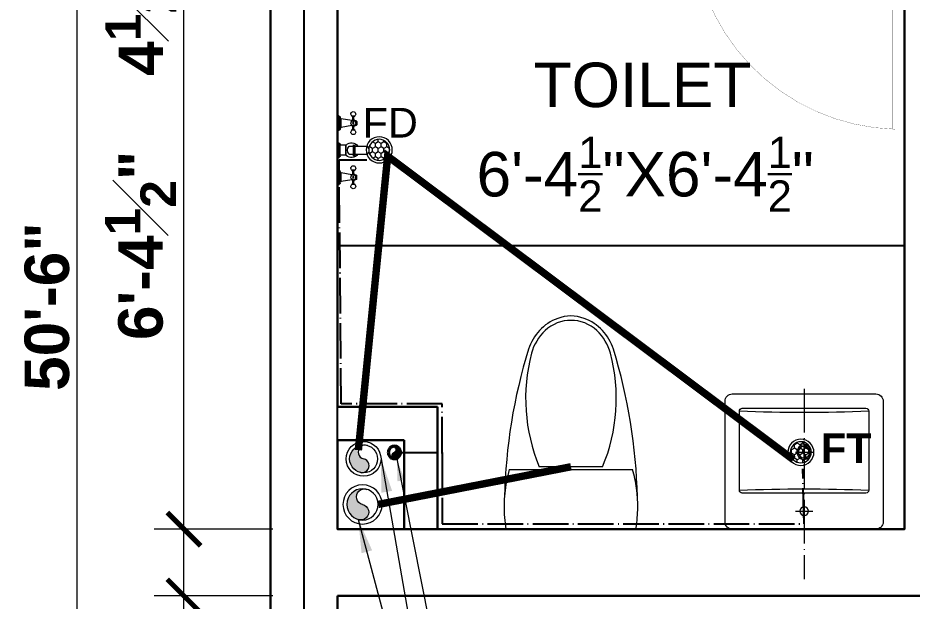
# Model space of a CAD drawing. Header units: feet. Extents: x 12125 to 16886, y -11859 to -10215.
# Drawn here: x 13734.2 to 13854.8, y -11277.7 to -11199 of the extents above; entities that cross this region are included whole.
import ezdxf

# ---------------------------------------------------------------- set-up
doc = ezdxf.new("R2010")
doc.units = ezdxf.units.FT
doc.header["$MEASUREMENT"] = 0
doc.header["$PDMODE"] = 2
for name, pattern in [('ACAD_ISO04W100', [30, 24, -3, 0, -3]), ('CENTER2', [1.125, 0.75, -0.125, 0.125, -0.125]), ('DASHED', [0.75, 0.5, -0.25])]:
    doc.linetypes.add(name, pattern=pattern)
doc.layers.get('0').update_dxf_attribs({"lineweight": 30})
doc.layers.add('0 PL WASTE PIPE', color=5, linetype='Continuous')
for name, color, linetype, lineweight in [('BLK_1_FLR_1_BATH', 7, 'Continuous', 0), ('center line', 253, 'ACAD_ISO04W100', 5), ('CWS', 94, 'Continuous', 9), ('DIM 01', 7, 'Continuous', 9), ('DOOR', 32, 'Continuous', 13), ('FIX', 212, 'Continuous', 13), ('P-SOIL', 6, 'Continuous', 18), ('P-WASTE', 130, 'Continuous', 18), ('PL-C.W.S', 90, 'ACAD_ISO04W100', 25), ('SANIT_FIXTURES', 13, 'Continuous', 15), ('SANTRY TEXT', 174, 'Continuous', 9), ('TEXT', 7, 'Continuous', 30), ('WALL', 10, 'Continuous', 30)]:
    doc.layers.add(name, color=color, linetype=linetype, lineweight=lineweight)
doc.layers.add('BLK_1_FLR_1_BLT_UP_AREA', color=25, linetype='Continuous', true_color=0x995f4c, plot=False)
doc.layers.add('BLK_1_FLR_1_REGULAR_ROOM_3', color=1, linetype='Continuous', plot=False)
doc.layers.add('BLK_1_FLR_1_WATER_CLOSET', color=1, linetype='Continuous', plot=False)
doc.styles.add('AR. FOOT', font='arialbd.ttf')
doc.styles.add('AR. TEXT 01', font='arialbd.ttf')
doc.styles.add('TEX02', font='GARA.TTF')
doc.dimstyles.new('DIM 50', dxfattribs={"dimtxt": 6, "dimasz": 3, "dimexe": 6, "dimexo": 4, "dimgap": 0.3125, "dimtad": 1, "dimzin": 3, "dimdsep": 46, "dimlunit": 4, "dimtxsty": 'AR. TEXT 01', "dimblk": 'DOT', "dimcen": 0.09, "dimclrd": 256, "dimclre": 256, "dimclrt": 256, "dimazin": 0, "dimtfac": 0.8, "dimtofl": 0, "dimtmove": 1, "dimatfit": 3, "dimfxl": 6, "dimfxlon": 1, "dimfrac": 1, "dimtolj": 1, "dimtzin": 0, "dimlwd": -1, "dimlwe": -1, "dimarcsym": 1})

# ---------------------------------------------------------------- blocks, each defined once
blk = doc.blocks.new('D4')
for points in [[(-99.99999999417923, 1150.954666669233), (-48.39999999734573, 1150.954666669233), (-48.39999999734573, 1133.333333337214), (0, 1133.333333337214), (0, 1200), (-99.99999999417923, 1200), (-99.99999999417923, 1150.954666669233)], [(-99.99999999417923, 49.04533333076688), (-48.39999999734573, 49.04533333076688), (-48.39999999734573, 66.66666666278616), (0, 66.66666666278616), (0, 0), (-99.99999999417923, 0), (-99.99999999417923, 49.04533333076688)]]:
    blk.add_lwpolyline(points)
at = {"const_width": 1.11851519999287}
blk.add_lwpolyline([(-48.39999999734573, 1142.144000003223, 0.38341128429114), (-1083.385599992936, 51.76962119228118, 0.4142135623731)], format="xyb", dxfattribs=at)
blk.add_lwpolyline([(-1083.385599992936, 51.76962119228118), (-58.07999999960884, 51.76962119228118), (-58.07999999960884, 67.47881549099111), (-1083.385599992936, 67.47881549099111)], dxfattribs=at)
blk = doc.blocks.new('_ArchTick')
at = {"color": 0, "linetype": 'ByBlock', "const_width": 0.15}
blk.add_lwpolyline([(-0.5, -0.5), (0.5, 0.5)], dxfattribs=at)
blk = doc.blocks.new('*D47')
at = {"layer": 'Defpoints', "color": 0, "transparency": 16777216}
for p in [(13742.18944701296, -10934.95311382734), (13807.83100449402, -10934.95311382734), (13802.43599098525, -11540.95311382735)]:
    blk.add_point(p, dxfattribs=at)
at = {"layer": 'DIM 01', "transparency": 16777216}
for p, q in [((13754.18944701296, -10934.95311382734), (13738.18944701296, -10934.95311382734)), ((13742.18944701296, -11540.95311382735), (13742.18944701296, -10934.95311382734)), ((13754.18944701296, -11540.95311382735), (13738.18944701296, -11540.95311382735))]:
    blk.add_line(p, q, dxfattribs=at)
at = {"layer": 'DIM 01', "transparency": 16777216, "xscale": 4.5, "yscale": 4.5, "zscale": 4.5}
for p, rotation in [((13742.18944701296, -10934.95311382734), 90), ((13742.18944701296, -11540.95311382735), 270)]:
    blk.add_blockref('_ArchTick', p, dxfattribs=dict(at, rotation=rotation))
at = {"layer": 'DIM 01', "transparency": 16777216, "insert": (13738.12944701296, -11237.95311382735), "char_height": 6, "attachment_point": 5, "rotation": 90, "style": 'AR. TEXT 01'}
blk.add_mtext('\\A1;50\'-6"', dxfattribs=at)
blk = doc.blocks.new('*D51')
at = {"layer": 'Defpoints', "color": 0, "transparency": 16777216}
for p in [(13756.58377305389, -11276.95311382738), (13793.81401654531, -11276.95311382738), (13795.55450604032, -11424.95311382738)]:
    blk.add_point(p, dxfattribs=at)
at = {"layer": 'DIM 01', "transparency": 16777216}
for p, q in [((13768.58377305389, -11276.95311382738), (13752.58377305389, -11276.95311382738)), ((13756.58377305389, -11424.95311382738), (13756.58377305389, -11276.95311382738)), ((13768.58377305389, -11424.95311382738), (13752.58377305389, -11424.95311382738))]:
    blk.add_line(p, q, dxfattribs=at)
at = {"layer": 'DIM 01', "transparency": 16777216, "xscale": 4.5, "yscale": 4.5, "zscale": 4.5}
for p, rotation in [((13756.58377305389, -11276.95311382738), 90), ((13756.58377305389, -11424.95311382738), 270)]:
    blk.add_blockref('_ArchTick', p, dxfattribs=dict(at, rotation=rotation))
at = {"layer": 'DIM 01', "transparency": 16777216, "insert": (13752.57477305389, -11350.95311382738), "char_height": 6, "attachment_point": 5, "rotation": 90, "style": 'AR. TEXT 01'}
blk.add_mtext('\\A1;12\'-4"', dxfattribs=at)
blk = doc.blocks.new('*D53')
at = {"layer": 'Defpoints', "color": 0, "transparency": 16777216}
for p in [(13756.58377305412, -11191.45311382738), (13788.22791250807, -11191.45311382738), (13787.77765535157, -11267.95311382738)]:
    blk.add_point(p, dxfattribs=at)
at = {"layer": 'DIM 01', "transparency": 16777216}
for p, q in [((13768.58377305412, -11191.45311382738), (13752.58377305412, -11191.45311382738)), ((13756.58377305412, -11267.95311382738), (13756.58377305412, -11191.45311382738)), ((13768.58377305412, -11267.95311382738), (13752.58377305412, -11267.95311382738))]:
    blk.add_line(p, q, dxfattribs=at)
at = {"layer": 'DIM 01', "transparency": 16777216, "xscale": 4.5, "yscale": 4.5, "zscale": 4.5}
for p, rotation in [((13756.58377305412, -11191.45311382738), 90), ((13756.58377305412, -11267.95311382738), 270)]:
    blk.add_blockref('_ArchTick', p, dxfattribs=dict(at, rotation=rotation))
at = {"layer": 'DIM 01', "transparency": 16777216, "insert": (13750.71837305412, -11229.70311382738), "char_height": 6, "attachment_point": 5, "rotation": 90, "style": 'AR. TEXT 01'}
blk.add_mtext('\\A1;6\'-4{\\H0.800000x;\\S1#2;}"', dxfattribs=at)
blk = doc.blocks.new('*D66')
at = {"layer": 'Defpoints', "color": 0, "transparency": 16777216}
for p in [(13756.58377305407, -11267.95311382738), (13793.81401654531, -11267.95311382738), (13793.81401654531, -11276.95311382738)]:
    blk.add_point(p, dxfattribs=at)
at = {"layer": 'DIM 01', "transparency": 16777216}
for p, q in [((13768.58377305407, -11267.95311382738), (13752.58377305407, -11267.95311382738)), ((13756.58377305407, -11276.95311382738), (13756.58377305407, -11267.95311382738)), ((13768.58377305407, -11276.95311382738), (13752.58377305407, -11276.95311382738))]:
    blk.add_line(p, q, dxfattribs=at)
at = {"layer": 'DIM 01', "transparency": 16777216, "xscale": 4.5, "yscale": 4.5, "zscale": 4.5}
for p, rotation in [((13756.58377305407, -11267.95311382738), 90), ((13756.58377305407, -11276.95311382738), 270)]:
    blk.add_blockref('_ArchTick', p, dxfattribs=dict(at, rotation=rotation))
at = {"layer": 'DIM 01', "transparency": 16777216, "insert": (13751.04065864975, -11284.45979162011), "char_height": 6, "attachment_point": 5, "rotation": 90, "style": 'AR. TEXT 01'}
blk.add_mtext('\\A1;9"', dxfattribs=at)
blk = doc.blocks.new('*D67')
at = {"layer": 'Defpoints', "color": 0, "transparency": 16777216}
for p in [(13756.58377305424, -11186.95311382738), (13790.41443044215, -11186.95311382738), (13790.41443044215, -11191.45311382738)]:
    blk.add_point(p, dxfattribs=at)
at = {"layer": 'DIM 01', "transparency": 16777216}
for p, q in [((13768.58377305424, -11186.95311382738), (13752.58377305424, -11186.95311382738)), ((13756.58377305424, -11191.45311382738), (13756.58377305424, -11186.95311382738)), ((13768.58377305424, -11191.45311382738), (13752.58377305424, -11191.45311382738))]:
    blk.add_line(p, q, dxfattribs=at)
at = {"layer": 'DIM 01', "transparency": 16777216, "xscale": 4.5, "yscale": 4.5, "zscale": 4.5}
for p, rotation in [((13756.58377305424, -11186.95311382738), 90), ((13756.58377305424, -11191.45311382738), 270)]:
    blk.add_blockref('_ArchTick', p, dxfattribs=dict(at, rotation=rotation))
at = {"layer": 'DIM 01', "transparency": 16777216, "insert": (13750.7693730536, -11198.79044091127), "char_height": 6, "attachment_point": 5, "rotation": 90, "style": 'AR. TEXT 01'}
blk.add_mtext('\\A1;4{\\H0.800000x;\\S1#2;}"', dxfattribs=at)
blk = doc.blocks.new('sdddd')
at = {"layer": 'SANIT_FIXTURES'}
for p, q in [((-7792.083423948071, -3616.346162674101), (-7811.708423948073, -3616.346162674101)), ((-7792.58342394807, -3625.346162674101), (-7811.208423948071, -3625.346162674101)), ((-7806.680395787338, -3625.757878674102), (-7797.111451108803, -3625.757878674102))]:
    blk.add_line(p, q, dxfattribs=at)
blk.add_lwpolyline([(-7792.58342394807, -3625.346162674101), (-7792.076756948073, -3623.083121674103), (-7791.834176948071, -3620.889556674101), (-7791.834176948071, -3618.576229674101), (-7792.083423948071, -3616.346162674101)], dxfattribs=at)
for centre, radius, start, end in [((-7791.395923948073, -3619.731579674101), 20.592686, 170.5376780000036, 187.7399459999901), ((-7730.922888207712, -3619.479595447221), 81.01801189103007, 181.2223680168524, 197.2477400730175), ((-7872.868959688426, -3619.479595447221), 81.01801189103007, 342.7522599269825, 358.7776319831216), ((-7791.395923948073, -3619.731579674101), 20.592686, 187.7399459999901, 195.8219819999825), ((-7781.975828472768, -3636.054682683989), 26.76452538376518, 157.3737438774446, 194.7785650587811), ((-7821.816018423373, -3636.054682683989), 26.76452538376518, 345.2214349412189, 22.62625612255539), ((-7800.861930238709, -3641.037048047684), 7.232275013395811, 194.7785650587811, 226.8542646013837), ((-7802.929916657433, -3641.037048047684), 7.232275013395811, 313.1457353986163, 345.2214349412189), ((-7801.354306484106, -3641.346086278652), 7.270279032960909, 197.2477400730175, 249.5476091936273), ((-7802.437541412036, -3641.346086278652), 7.270279032960909, 290.4523908063726, 342.7522599269825), ((-7801.89592344807, -3642.140230891011), 5.720271593154731, 226.8542646013837, 313.1457353986163), ((-7801.89592394807, -3642.79838569206), 5.720271593154731, 249.5476091936273, 290.4523908063726)]:
    blk.add_arc(centre, radius, start, end, dxfattribs=at)
blk = doc.blocks.new('ddd')
at = {"layer": 'center line', "ltscale": 0.25}
blk.add_line((-759.1649536995117, -5633.062051587941), (-733.0938343068538, -5633.062051587941), dxfattribs=at)
at = {"layer": 'FIX'}
for p, q in [((-750.4793203349564, -5631.879542964188), (-750.4793203349564, -5634.244560211723)), ((-742.4084541934861, -5631.879542964188), (-742.4084541934861, -5634.244560211723)), ((-749.2968117111923, -5633.062051587941), (-752.0555297461124, -5633.062051587941)), ((-741.2259455697221, -5633.062051587941), (-743.5909628172521, -5633.062051587941))]:
    blk.add_line(p, q, dxfattribs=at)
for points in [[(-758.4517612796371, -5623.219531903188), (-758.4517612796371, -5642.904571272694, 0.4142135623731), (-757.4675093111618, -5643.888823241169), (-740.9320762407768, -5643.888823241169, 0.4142135623731), (-739.9478242723017, -5642.904571272694), (-739.9478242723017, -5623.219531903188, 0.4142135623731), (-740.9320762407768, -5622.235279934713), (-757.4675093111618, -5622.235279934713, 0.4142135623731)], [(-756.4832573426863, -5624.597484659023), (-756.4832573426863, -5641.526618516826, 0.4142135623731), (-756.0895565552963, -5641.920319304219), (-745.262784902068, -5641.920319304219, 0.4142135623731), (-744.8690841146782, -5641.526618516826), (-744.8690841146745, -5624.597484659054, 0.41421356237232), (-745.2627849020648, -5624.203783871664), (-756.0895565552963, -5624.203783871634, 0.4142135623731)]]:
    blk.add_lwpolyline(points, format="xyb", close=True, dxfattribs=at)
for centre, radius in [((-750.4793203349564, -5633.062051587941), 0.9856582300699962), ((-750.4793203349564, -5633.062051587941), 0.7888078363749385), ((-742.4084541934861, -5633.062051587941), 0.5919574426798802)]:
    blk.add_circle(centre, radius, dxfattribs=at)
for centre, radius, start, end in [((-955.3021549747315, -5633.062051587941), 199.4094488131293, 357.4539399452814, 2.54606005471874), ((-546.0501864825728, -5633.062051587941), 199.4094488131879, 177.4539399452812, 182.5460600547187)]:
    blk.add_arc(centre, radius, start, end, dxfattribs=at)
blk = doc.blocks.new('fdfff')
at = {"layer": 'FIX'}
for p, q in [((-439.9936460015013, -5099.794814732304, 0.20762841340752), (-439.9936460015013, -5098.092338620205, 0.20762841340752)), ((-439.7870236596209, -5098.078081011102, 0.22817528969225), (-439.7870236596209, -5099.809340666404, 0.20762841340752)), ((-439.6376845878258, -5098.23440669429, 0.22817528969225), (-439.6376845878258, -5099.652746658321, 0.22817528969225)), ((-438.2163880382141, -5098.639274051369, 1.070132213926159), (-439.5423170475113, -5098.413384540116, 1.070132213926159)), ((-439.5423170475113, -5098.413384540116, 1.070132213926159), (-439.5423170475113, -5099.473768812393, 1.070132213926159)), ((-437.8761535013033, -5098.079588376322, 1.070132213926159), (-438.205106988811, -5098.079588376322, 1.070132213926159)), ((-438.205106988811, -5098.079588376322, 1.070132213926159), (-438.205106988811, -5098.110718818439, 1.070132213926159)), ((-438.1502720053247, -5098.557215489591, 1.070132213926159), (-437.9310915181995, -5098.557215489591, 1.070132213926159)), ((-437.9572165929129, -5098.160090196818, 1.070132213926159), (-438.1241469305241, -5098.160090196818, 1.070132213926159)), ((-437.8761535013033, -5098.079588376322, 1.070132213926159), (-437.8761535013033, -5098.110718818439, 1.070132213926159)), ((-437.8564111968151, -5098.635829710431, 1.070132213926159), (-437.8564111968151, -5098.711869751176, 1.070132213926159)), ((-437.7329530385032, -5098.636270803428, 1.070132213926159), (-437.7329530385032, -5099.250882549073, 1.070132213926159)), ((-437.6711387261166, -5098.666774950295, 1.070132213926159), (-437.7329530385032, -5098.666774950295, 1.070132213926159)), ((-437.6711387261166, -5098.666774950295, 1.070132213926159), (-437.6711387261166, -5099.220378402307, 1.070132213926159)), ((-437.6100551688286, -5098.729148853403, 1.070132213926159), (-437.6100551688286, -5099.158004499201, 1.070132213926159)), ((-438.2163880382141, -5099.247879301241, 1.070132213926159), (-439.5423170475113, -5099.473768812393, 1.070132213926159)), ((-438.205106988811, -5099.807564976261, 1.070132213926159), (-438.205106988811, -5099.776434534056, 1.070132213926159)), ((-437.8761535013033, -5099.807564976261, 1.070132213926159), (-438.205106988811, -5099.807564976261, 1.070132213926159)), ((-438.1502720053247, -5099.329937862909, 1.070132213926159), (-437.9310915181995, -5099.329937862909, 1.070132213926159)), ((-437.9572165929129, -5099.727063155762, 1.070132213926159), (-438.1241469305241, -5099.727063155762, 1.070132213926159)), ((-437.8761535013033, -5099.807564976261, 1.070132213926159), (-437.8761535013033, -5099.776434534056, 1.070132213926159)), ((-437.8564111968151, -5099.251323642151, 1.070132213926159), (-437.8564111968151, -5099.17528360142, 1.070132213926159)), ((-437.6711387261166, -5099.220378402307, 1.070132213926159), (-437.7329530385032, -5099.220378402307, 1.070132213926159)), ((-439.9936460015013, -5101.40166845412, -0.64357942327109), (-439.9936460015013, -5103.104144566191, -0.64357942327109)), ((-439.7870236596209, -5101.387410844953, -0.62303254698635), (-439.7870236596209, -5103.118670500254, -0.64357942327109)), ((-439.6376845878258, -5101.544018196008, -0.62303254698635), (-439.6376845878258, -5102.962076492151, -0.62303254698635)), ((-438.9422280378346, -5101.643157002909, 1.070132213926159), (-439.6376845878258, -5101.643157002909, 1.070132213926159)), ((-438.9422280378346, -5101.643157002909, 1.070132213926159), (-438.9422280378346, -5102.885394816667, 1.070132213926159)), ((-438.9074385237178, -5101.628709930708, 1.070132213926159), (-438.9074385237178, -5102.899841888831, 1.070132213926159)), ((-438.5638060339259, -5101.784066761458), (-438.0423340749984, -5101.784066761458)), ((-438.0423340749984, -5102.888360252912, 1.070132213926159), (-438.0423340749984, -5101.579353504671, 1.070132213926159)), ((-438.0177171031244, -5102.894312139317, 1.070132213926159), (-438.0177171031244, -5101.573401618288, 1.070132213926159)), ((-437.8198283457022, -5101.573401618288, 1.070132213926159), (-437.8198283457022, -5102.894312139317, 1.070132213926159)), ((-437.7952113737118, -5101.579353504671, 1.070132213926159), (-437.7952113737118, -5102.888360252912, 1.070132213926159)), ((-437.7952113737118, -5101.784066761458), (-436.3390548183232, -5101.784066761458)), ((-438.9422280378346, -5102.885394816667, 1.070132213926159), (-439.6376845878258, -5102.885394816667, 1.070132213926159)), ((-438.5638060339259, -5102.74448505808), (-438.0423340749984, -5102.74448505808)), ((-437.7952113737118, -5102.74448505808), (-436.3390548183232, -5102.74448505808)), ((-439.9936460015013, -5104.733495657638, 0.20762841340752), (-439.9936460015013, -5106.435971769708, 0.20762841340752)), ((-439.7870236596209, -5106.450229378868, 0.22817528969225), (-439.7870236596209, -5104.718969723559, 0.20762841340752)), ((-439.6376845878258, -5106.293903695674, 0.22817528969225), (-439.6376845878258, -5104.875563731662, 0.22817528969225)), ((-438.2163880382141, -5105.280431088729, 1.070132213926159), (-439.5423170475113, -5105.054541577519, 1.070132213926159)), ((-439.5423170475113, -5105.054541577519, 1.070132213926159), (-439.5423170475113, -5106.114925849761, 1.070132213926159)), ((-437.8761535013033, -5104.720745413695, 1.070132213926159), (-438.205106988811, -5104.720745413695, 1.070132213926159)), ((-438.205106988811, -5104.720745413695, 1.070132213926159), (-438.205106988811, -5104.751875855887, 1.070132213926159)), ((-438.1502720053247, -5105.198372526995, 1.070132213926159), (-437.9310915181995, -5105.198372526995, 1.070132213926159)), ((-437.9572165929129, -5104.801247234149, 1.070132213926159), (-438.1241469305241, -5104.801247234149, 1.070132213926159)), ((-437.8761535013033, -5104.720745413695, 1.070132213926159), (-437.8761535013033, -5104.751875855887, 1.070132213926159)), ((-437.8564111968151, -5105.276986747828, 1.070132213926159), (-437.8564111968151, -5105.353026788449, 1.070132213926159)), ((-437.7329530385032, -5105.892039586477, 1.070132213926159), (-437.7329530385032, -5105.277427840883, 1.070132213926159)), ((-437.6711387261166, -5105.307931987656, 1.070132213926159), (-437.7329530385032, -5105.307931987656, 1.070132213926159)), ((-437.6711387261166, -5105.861535439689, 1.070132213926159), (-437.6711387261166, -5105.307931987656, 1.070132213926159)), ((-437.6100551688286, -5105.799161536561, 1.070132213926159), (-437.6100551688286, -5105.370305890772, 1.070132213926159)), ((-438.2163880382141, -5105.889036338595, 1.070132213926159), (-439.5423170475113, -5106.114925849761, 1.070132213926159)), ((-438.205106988811, -5106.448722013643, 1.070132213926159), (-438.205106988811, -5106.417591571428, 1.070132213926159)), ((-437.8761535013033, -5106.448722013643, 1.070132213926159), (-438.205106988811, -5106.448722013643, 1.070132213926159)), ((-438.1502720053247, -5105.971094900327, 1.070132213926159), (-437.9310915181995, -5105.971094900327, 1.070132213926159)), ((-437.9572165929129, -5106.368220193107, 1.070132213926159), (-438.1241469305241, -5106.368220193107, 1.070132213926159)), ((-437.8761535013033, -5106.448722013643, 1.070132213926159), (-437.8761535013033, -5106.417591571428, 1.070132213926159)), ((-437.8564111968151, -5105.892480679511, 1.070132213926159), (-437.8564111968151, -5105.816440638811, 1.070132213926159)), ((-437.6711387261166, -5105.861535439689, 1.070132213926159), (-437.7329530385032, -5105.861535439689, 1.070132213926159))]:
    blk.add_line(p, q, dxfattribs=at)
for centre in [(-438.0406817617186, -5098.943576676255, -0.5864398341488803), (-438.0406817617186, -5105.584733713709, -0.5864398341488803)]:
    blk.add_circle(centre, 0.0820232687790191, dxfattribs=at)
for centre, radius, start, end in [((-438.0406817617186, -5097.833033056319, 0.19733891487661), 0.2960358240422817, 303.6067164626585, 236.3932835373415), ((-439.8887157135177, -5098.108106581727, 0.20762841340752), 0.1061084065881228, 16.58870761552081, 171.4540590152905), ((-439.7190729585997, -5098.057221847092, 0.22817528969225), 0.0710019746964819, 196.8581806348353, 267.4116657366103), ((-439.7263056866067, -5098.218159492842, 0.22817528969225), 0.0900981171500153, 349.6111421854599, 87.43871116543016), ((-439.6717213939118, -5098.521132158378, 1.070132213926159), 0.1683895308833376, 39.7822189855939, 78.33837664191098), ((-438.0406817617186, -5098.943576676255, -0.5864398341488803), 0.2960468548223106, 125.8538504705797, 234.1461495294202), ((-438.0979048660083, -5098.66714936601, 1.070132213926159), 0.1217693494315759, 115.4708534690639, 197.4312066331036), ((-438.0406817617186, -5098.943576676255, -0.5864398341488803), 0.2960468548223106, 234.1461495294202, 125.8538504705797), ((-438.1328376815071, -5098.083294132042, 1.070132213926159), 0.0772979055238589, 200.7807033480267, 276.5323884085066), ((-439.3257287006126, -5098.280465544776, 1.070132213926159), 1.207596362525283, 346.7515409576356, 5.720845926215266), ((-436.7556348228244, -5098.280465544776, 1.070132213926159), 1.207596362525283, 174.2791540737846, 193.2484590423643), ((-437.9484228086075, -5098.083294132042, 1.070132213926159), 0.0772979055238589, 263.4676115914934, 339.2192966519734), ((-437.9834586575161, -5098.66714936601, 1.070132213926159), 0.1217693494315759, 342.5687933668964, 64.5291465309361), ((-437.7951816226121, -5098.775857415471, 1.070132213926159), 0.1528293785214648, 65.97238845840135, 113.6181989813814), ((-437.6874965070165, -5098.743891237326, 1.070132213926159), 0.0788320919670414, 10.77833825125858, 78.02402359804032), ((-439.8887157135177, -5099.779046770782, 0.20762841340752), 0.1061084065881228, 188.5459409847095, 343.4112923844792), ((-439.7190729585997, -5099.829931505403, 0.22817528969225), 0.0710019746964819, 92.5883342633898, 163.1418193651646), ((-439.7263056866067, -5099.66899385977, 0.22817528969225), 0.0900981171500153, 272.5612888345698, 10.38885781454017), ((-439.6717213939118, -5099.36602119419, 1.070132213926159), 0.1683895308833376, 281.6616233580891, 320.2177810144061), ((-438.0406817617186, -5100.054120296249, 0.19733891487661), 0.2960358240422817, 123.6067164626584, 56.39328353734151), ((-438.0979048660083, -5099.220003986506, 1.070132213926159), 0.1217693494315759, 162.5687933668963, 244.5291465309361), ((-438.1328376815071, -5099.803859220461, 1.070132213926159), 0.0772979055238589, 83.46761159149342, 159.2192966519733), ((-439.3257287006126, -5099.606687807725, 1.070132213926159), 1.207596362525283, 354.2791540737847, 13.24845904236436), ((-436.7556348228244, -5099.606687807725, 1.070132213926159), 1.207596362525283, 166.7515409576356, 185.7208459262151), ((-437.9484228086075, -5099.803859220461, 1.070132213926159), 0.0772979055238589, 20.78070334802668, 96.53238840850656), ((-437.9834586575161, -5099.220003986506, 1.070132213926159), 0.1217693494315759, 295.4708534690638, 17.43120663310359), ((-437.7951816226121, -5099.11129593711, 1.070132213926159), 0.1528293785214648, 246.3818010186186, 294.0276115415987), ((-437.6874965070165, -5099.143262115255, 1.070132213926159), 0.0788320919670414, 281.9759764019597, 349.2216617487414), ((-439.8887157135177, -5101.417436415628, -0.64357942327109), 0.1061084065881228, 16.58870761552081, 171.4540590152905), ((-439.7190729585997, -5101.366551680943, -0.62303254698635), 0.0710019746964819, 196.8581806348353, 267.4116657366103), ((-439.7379514951023, -5101.537042764008, -0.62303254698635), 0.1005092501170441, 356.0204226082332, 81.02943074122697), ((-438.9406922832129, -5101.597743930375, 1.070132213926159), 0.0454390328152913, 268.0631406409744, 317.0402371382626), ((-438.2591341615189, -5102.264275909736, 0.2274752523048), 0.9073167708099047, 31.95566866844981, 135.6046319082383), ((-437.9772300153272, -5102.26426442853), 0.7580641298657237, 140.694691672089, 219.305308327911), ((-437.9187727243988, -5102.036518843888, 1.070132213926159), 0.4735689546355308, 74.87562468803317, 105.1243753119668), ((-436.7657116207118, -5102.264275909736), 0.642368160172695, 311.6204880951193, 48.37951190488075), ((-439.8887157135177, -5103.088376604659, -0.64357942327109), 0.1061084065881228, 188.5459409847095, 343.4112923844792), ((-439.7190729585997, -5103.13926133934, -0.62303254698635), 0.0710019746964819, 92.5883342633898, 163.1418193651646), ((-439.7379514951023, -5102.969051924148, -0.62303254698635), 0.1005092501170441, 278.970569258773, 3.97957739176681), ((-438.9406922832129, -5102.930807889258, 1.070132213926159), 0.0454390328152913, 42.95976286234757, 91.93685935902559), ((-438.2591341615189, -5102.264275909736, 0.2274752523048), 0.9073167708099047, 224.3953680917617, 328.0443313315501), ((-437.9187727243988, -5102.431194913719, 1.070132213926159), 0.4735689546355308, 254.8756246880333, 285.1243753119667), ((-438.0406817617186, -5104.474190093693, 0.19733891487661), 0.2960358240422817, 303.6067164626585, 236.3932835373415), ((-439.8887157135177, -5104.749263619094, 0.20762841340752), 0.1061084065881228, 16.58870761552081, 171.4540590152905), ((-439.7190729585997, -5104.698378884473, 0.22817528969225), 0.0710019746964819, 196.8581806348353, 267.4116657366103), ((-439.7263056866067, -5104.859316530208, 0.22817528969225), 0.0900981171500153, 349.6111421854599, 87.43871116543016), ((-439.6286175491114, -5105.077071024918, 1.070132213926159), 0.089192783151332, 14.63098900816078, 95.83457521870675), ((-438.0406817617186, -5105.584733713709, -0.5864398341488803), 0.2960468548223106, 125.8538504705797, 234.1461495294202), ((-438.0979048660083, -5105.308306403407, 1.070132213926159), 0.1217693494315759, 115.4708534690639, 197.4312066331036), ((-438.0406817617186, -5105.584733713709, -0.5864398341488803), 0.2960468548223106, 234.1461495294202, 125.8538504705797), ((-438.1328376815071, -5104.724451169408, 1.070132213926159), 0.0772979055238589, 200.7807033480267, 276.5323884085066), ((-439.3257287006126, -5104.921622582267, 1.070132213926159), 1.207596362525283, 346.7515409576356, 5.720845926215266), ((-436.7556348228244, -5104.921622582267, 1.070132213926159), 1.207596362525283, 174.2791540737846, 193.2484590423643), ((-437.9484228086075, -5104.724451169408, 1.070132213926159), 0.0772979055238589, 263.4676115914934, 339.2192966519734), ((-437.9834586575161, -5105.308306403407, 1.070132213926159), 0.1217693494315759, 342.5687933668964, 64.5291465309361), ((-437.7951816226121, -5105.417014452876, 1.070132213926159), 0.1528293785214648, 65.97238845840135, 113.6181989813814), ((-437.6874965070165, -5105.38504827473, 1.070132213926159), 0.0788320919670414, 10.77833825125858, 78.02402359804032), ((-439.8887157135177, -5106.42020380818, 0.20762841340752), 0.1061084065881228, 188.5459409847095, 343.4112923844792), ((-439.7190729585997, -5106.471088542879, 0.22817528969225), 0.0710019746964819, 92.5883342633898, 163.1418193651646), ((-439.7263056866067, -5106.310150897129, 0.22817528969225), 0.0900981171500153, 272.5612888345698, 10.38885781454017), ((-439.6286175491114, -5106.092396402408, 1.070132213926159), 0.089192783151332, 264.1654247812933, 345.3690109918392), ((-438.0406817617186, -5106.695277333725, 0.19733891487661), 0.2960358240422817, 123.6067164626584, 56.39328353734151), ((-438.0979048660083, -5105.861161023888, 1.070132213926159), 0.1217693494315759, 162.5687933668963, 244.5291465309361), ((-438.1328376815071, -5106.445016257822, 1.070132213926159), 0.0772979055238589, 83.46761159149342, 159.2192966519733), ((-439.3257287006126, -5106.247844845158, 1.070132213926159), 1.207596362525283, 354.2791540737847, 13.24845904236436), ((-436.7556348228244, -5106.247844845158, 1.070132213926159), 1.207596362525283, 166.7515409576356, 185.7208459262151), ((-437.9484228086075, -5106.445016257822, 1.070132213926159), 0.0772979055238589, 20.78070334802668, 96.53238840850656), ((-437.9834586575161, -5105.861161023888, 1.070132213926159), 0.1217693494315759, 295.4708534690638, 17.43120663310359), ((-437.7951816226121, -5105.752452974477, 1.070132213926159), 0.1528293785214648, 246.3818010186186, 294.0276115415987), ((-437.6874965070165, -5105.784419152609, 1.070132213926159), 0.0788320919670414, 281.9759764019597, 349.2216617487414)]:
    blk.add_arc(centre, radius, start, end, dxfattribs=at)
blk = doc.blocks.new('100')
at = {"layer": 'P-WASTE'}
blk.add_hatch(color=256, dxfattribs=at).paths.add_polyline_path([(0.3260249795212076, 1.973248008309383, 0.4142135551564638), (-1.973248001145293, 0.3260250230132442, 0.414213555159394), (-0.3260250724852085, -1.973247998235819, 0.9455893433159012), (-1.45519e-11, -5.457e-12, -0.9455892991167292)])
for radius in [2.499999999999999, 1.999999999999998]:
    blk.add_circle((2.12549e-09, -3.00588e-09), radius, dxfattribs=at)
for centre, start, end in [((0.21823989284348, 0.9774991942531398), 71.00664796697363, 257.4143515063175), ((-0.21823989285076, -0.97749919425223), 251.0066479669736, 77.41435150631733)]:
    blk.add_arc(centre, 1.001565437499833, start, end, dxfattribs=at)
blk = doc.blocks.new('V V F F')
at = {"layer": 'P-SOIL'}
h = blk.add_hatch(color=256, dxfattribs=at)
edge = h.paths.add_edge_path()
edge.add_ellipse((-1174.897316543749, -1791.3298966888), major_axis=(1.414213562375234, 1.414213562375234), ratio=0.99999999999995, start_angle=324.3817967229876, end_angle=414.3817953112706, ccw=False)
edge.add_ellipse((-1174.897316543744, -1791.329896688799), major_axis=(-1.414213562371477, 1.414213562371477), ratio=0.9999999999999051, start_angle=144.3817981341165, end_angle=234.38179672296718, ccw=False)
edge.add_ellipse((-1174.679076648762, -1792.307395880055), major_axis=(-0.7082137126540621, 0.7082137126540621), ratio=0.9999999999993141, start_angle=-32.41435150622772, end_angle=141.1779476256419, ccw=False)
edge.add_ellipse((-1175.115556434453, -1790.352397491549), major_axis=(-0.7082137126629422, 0.7082137126629423), ratio=0.9999999999987264, start_angle=147.585648493852, end_angle=321.1779422778176)
for radius in [2.499999999999999, 1.999999999999998]:
    blk.add_circle((-1174.897316543745, -1791.329896688808), radius, dxfattribs=at)
for centre, start, end in [((-1175.115556434463, -1790.352397491549), 282.5856484936799, 108.9933520330306), ((-1174.679076648769, -1792.307395880055), 102.5856484936798, 288.9933520330306)]:
    blk.add_arc(centre, 1.001565437499833, start, end, dxfattribs=at)
blk = doc.blocks.new('DF DF')
at = {"layer": 'PL-C.W.S', "ltscale": 2}
h = blk.add_hatch(dxfattribs=at)
h.set_pattern_fill('JIS_LC_20', color=256, scale=0.00030976, style=0)
h.set_pattern_definition([(135.0000000015881, (-713.6371133431317, -1892.405334894047), (0.0045997013275512, 0.0045997013272962), []), (135.0000000015881, (-713.6372434423317, -1892.405334894047), (0.0045997013275512, 0.0045997013272962), [])])
edge = h.paths.add_edge_path()
edge.add_ellipse((-1141.155969474507, -1786.047756641909), major_axis=(-0.0172638459292222, 3.67380965955e-05), ratio=0.9999999999448315, start_angle=109.7335148373989, end_angle=250.5103398213486)
edge.add_ellipse((-1141.150174988148, -1786.064019041909), major_axis=(-0.0325247972641925, 1.33438009235e-05), ratio=0.9999999999445645, start_angle=180.0235064780413, end_angle=270.02350647804116, ccw=False)
edge.add_ellipse((-1141.150174988148, -1786.064019041909), major_axis=(0.0325247727854484, 4.20759883691e-05), ratio=0.9999999999445631, start_angle=269.92587879808355, end_angle=359.9258787994174, ccw=False)
edge.add_ellipse((-1141.143692296203, -1786.080281441909), major_axis=(0.0175068814637724, 7.0747587468e-06), ratio=0.9999999999445439, start_angle=111.71059004010161, end_angle=248.24310202751678, ccw=False)
at = {"layer": 'PL-C.W.S', "ltscale": 2, "extrusion": (0, 0, -1)}
for centre, major_axis, ratio, start_param, end_param in [((-1141.150174988148, -1786.064019041909), (0.0403307360506055, 3.58698504617e-05), 0.99999999994456, 3.142482045763561, 9.425667352943147), ((-1141.150174988148, -1786.064019041909), (0.0325247258547981, 6.94492913112e-05), 0.9999999999445602, 3.14372792710681, 9.426913234286395), ((-1141.157000834208, -1786.047895540491), (0.0175068160262084, -4.83866055586e-05), 0.99999999994427, -1.194234800505054, 1.188707069907176), ((-1141.143692296203, -1786.080281441909), (-0.0175068160262084, 4.83866055586e-05), 0.99999999994427, -1.194234800505054, 1.188707069907176)]:
    blk.add_ellipse(centre, major_axis=major_axis, ratio=ratio, start_param=start_param, end_param=end_param, dxfattribs=at)
blk = doc.blocks.new('_Dot')
at = {"color": 0, "linetype": 'ByBlock', "lineweight": -2}
blk.add_line((-0.5, 0), (-1, 0), dxfattribs=at)
at = {"color": 0, "linetype": 'ByBlock', "const_width": 0.5}
blk.add_lwpolyline([(-0.25, 0, 1), (0.25, 0, 1)], format="xyb", close=True, dxfattribs=at)
blk = doc.blocks.new('SDSD')
at = {"layer": 'P-WASTE'}
h = blk.add_hatch(dxfattribs=at)
h.set_pattern_fill('HONEY', color=1, scale=5, angle=89.99999999999999, style=0)
h.set_pattern_definition([(90, (-50211.70994705233, 107515.0274732832), (-0.9610410944236026, 1.664572011413838), [1.109714674275892, -2.219429348551784]), (210.0000000065067, (-50211.70994705233, 107515.0274732832), (-0.9610411007230739, -1.664572007776834), [1.109714674057612, -2.219429348115224]), (149.9999999934931, (-50211.70994705233, 107515.0274732832), (-1.922082195146676, 3.6370019e-09), [-2.219429348115224, 1.109714674057612])])
edge = h.paths.add_edge_path()
edge.add_ellipse((782.6991829816105, -7166.742797922514), major_axis=(2.510997668090563, 2.510997668090568), ratio=0.9999999999971, start_angle=0, end_angle=360, ccw=False)
at = {"layer": 'P-WASTE', "extrusion": (0, 0, -1)}
for centre, major_axis, ratio, start_param, end_param in [((782.6991829816105, -7166.742797922309), (3.113637108428522, 3.113637108428522), 0.99999999999766, 3.141592653458931, 9.424777960638515), ((782.6991829816105, -7166.742797922514), (3.113637108428516, 3.113637108428521), 0.9999999999953298, 3.141592653458931, 9.424777960638515), ((782.6991829816105, -7166.742797922309), (2.510997668090565, 2.510997668090568), 0.9999999999971, 3.141592653459396, 9.424777960638982), ((782.6991829816105, -7166.742797922514), (2.510997668090565, 2.510997668090568), 0.9999999999971, 3.141592653459396, 9.424777960638982)]:
    blk.add_ellipse(centre, major_axis=major_axis, ratio=ratio, start_param=start_param, end_param=end_param, dxfattribs=at)

msp = doc.modelspace()

# ---------------------------------------------------------------- linework, layer by layer
at = {"layer": '0 PL WASTE PIPE', "color": 4, "linetype": 'CENTER2', "lineweight": 0, "ltscale": 5, "const_width": 1}
msp.add_lwpolyline([(13838.77466854903, -11258.59856315029), (13784.0554805823, -11217.67298484629), (13780.10926076563, -11257.30924775993)], dxfattribs=at)
at = {"layer": 'BLK_1_FLR_1_BATH', "color": 3}
msp.add_lwpolyline([(13777.27765535121, -11191.45311382737), (13853.77765535153, -11191.45311382737), (13853.77765535153, -11229.70311382743), (13777.27765535121, -11229.70311382743)], close=True, dxfattribs=at)
at = {"layer": 'BLK_1_FLR_1_BLT_UP_AREA', "color": 25}
msp.add_lwpolyline([(13772.77765535156, -10934.95311382737), (14123.77765535156, -10934.95311382737), (14123.77765535156, -11540.95311382738), (13772.77765535156, -11540.95311382738), (13772.77765535156, -10934.95311382737)], dxfattribs=at)
at = {"layer": 'BLK_1_FLR_1_REGULAR_ROOM_3', "color": 1}
msp.add_lwpolyline([(13777.27765535156, -11276.95311382738), (13978.27765535171, -11276.95311382738), (13978.27765535171, -11429.4531138276), (13777.27765535156, -11429.4531138276)], close=True, dxfattribs=at)
at = {"layer": 'BLK_1_FLR_1_WATER_CLOSET', "color": 3}
msp.add_lwpolyline([(13777.27765535121, -11229.70311382743), (13853.77765535154, -11229.70311382743), (13853.77765535154, -11267.95311382738), (13777.27765535121, -11267.95311382738)], close=True, dxfattribs=at)
at = {"layer": 'center line'}
msp.add_line((13772.77765535156, -10739.95311382737), (13772.77765535156, -11558.95311382737), dxfattribs=at)
at = {"layer": 'P-SOIL', "linetype": 'DASHED', "lineweight": 18, "ltscale": 10, "const_width": 1}
msp.add_lwpolyline([(13808.77765490467, -11259.54747482961), (13782.78559674043, -11264.6245713255)], dxfattribs=at)
at = {"layer": 'PL-C.W.S', "ltscale": 0.2}
for points in [[(13791.42553025071, -11257.62311861756), (13791.42553025071, -11251.07080542365), (13777.79078127415, -11251.07080542365), (13777.50493992765, -11218.17585430844), (13781.25309305673, -11218.17617098348)], [(13785.88187960305, -11257.62311861756), (13791.42553025071, -11257.62311861756), (13791.42553025071, -11267.24818159338), (13840.21512430898, -11267.24818159338), (13840.03871809485, -11259.84256133318)]]:
    msp.add_lwpolyline(points, dxfattribs=at)
at = {"layer": 'WALL', "ltscale": 10}
for p, q in [((13768.27765535156, -10934.95311382738), (13768.27765535156, -11558.95311382737)), ((13777.27765535157, -11191.45311382735), (13777.27765535156, -11251.45311382737)), ((13853.77765535151, -11191.45311382747), (13853.77765535154, -11267.95311382738)), ((13790.77765535156, -11251.45311382738), (13790.77765535156, -11267.95311382738)), ((13777.27765535154, -11255.95311382738), (13777.27765535156, -11267.95311382738)), ((13786.27765535156, -11255.95311382738), (13786.27765535156, -11267.95311382738)), ((13777.27765535156, -11276.95311382738), (13777.27765535156, -11339.4531138274))]:
    msp.add_line(p, q, dxfattribs=at)
at = {"layer": 'WALL', "ltscale": 5}
for p, q in [((13790.77765535156, -11251.45311382738), (13777.27765535156, -11251.45311382738)), ((13786.27765535156, -11255.95311382738), (13777.27765535156, -11255.95311382738)), ((13790.77765535156, -11267.9531138274), (13777.27765535156, -11267.95311382738)), ((13853.77765535154, -11267.95311382738), (13790.77765535156, -11267.95311382738)), ((13858.27765535153, -11276.95311382738), (13777.27765535156, -11276.95311382738))]:
    msp.add_line(p, q, dxfattribs=at)

# ---------------------------------------------------------------- block references
at = {"layer": 'DOOR', "xscale": 0.025, "yscale": 0.025, "zscale": 0.025, "rotation": 90.00000000033351}
msp.add_blockref('D4', (13853.77765535153, -11186.95311382745), dxfattribs=at)
at = {"layer": 'FIX'}
for name, p, xscale, yscale, zscale, rotation in [('fdfff', (14261.27066595579, -16829.35813122876, 0.70793736560194), -1.10000000000582, 1.10000000000582, 1.10000000000582, 180), ('ddd', (8292.533682284648, -11996.68551108977), -0.98484294886476, 0.98484294886476, 0.98484294886476, 89.99999999999996)]:
    msp.add_blockref(name, p, dxfattribs=dict(at, xscale=xscale, yscale=yscale, zscale=zscale, rotation=rotation))
at = {"layer": 'P-SOIL', "xscale": -1.05652173965063, "yscale": 1.056521739184969, "zscale": 1.056521739115739}
msp.add_blockref('V V F F', (12539.36799647547, -9372.045593421795), dxfattribs=at)
at = {"layer": 'P-WASTE', "xscale": 0.40000000000146, "yscale": 0.40000000000146, "zscale": 0.40000000000146}
for p in [(13469.83832494085, -8350.125119727323), (13526.69939442248, -8390.8970449037)]:
    msp.add_blockref('SDSD', p, dxfattribs=at)
at = {"layer": 'P-WASTE', "color": 1, "xscale": 0.9400695655276599, "yscale": 0.9400695655276599, "zscale": 0.9400695655276599}
msp.add_blockref('100', (13780.81011491948, -11258.48436204199), dxfattribs=at)
at = {"layer": 'PL-C.W.S', "lineweight": 30, "ltscale": 0.2, "xscale": 22.60173912992468, "yscale": 22.60173912992468, "zscale": 22.60173912992468}
msp.add_blockref('DF DF', (39576.94896301567, 29110.54082802487), dxfattribs=at)
at = {"layer": 'SANIT_FIXTURES', "xscale": 0.89310376532376, "yscale": 0.89310376532376, "zscale": 0.89310376532376, "rotation": 180}
msp.add_blockref('sdddd', (6840.875029009129, -14497.72548842573), dxfattribs=at)

# ---------------------------------------------------------------- texts
at = {"layer": 'SANTRY TEXT', "ltscale": 12, "char_height": 4, "attachment_point": 1, "style": 'AR. FOOT'}
for s, insert in [('\\A1;{\\fArial|b0|i0|c0|p34;FD}', (13780.68010518477, -11211.16459052297)), ('\\A1;FT', (13842.48974915082, -11255.06001305105))]:
    msp.add_mtext(s, dxfattribs=dict(at, insert=insert))
at = {"layer": 'TEXT', "insert": (13772.39195774506, -11205.05924652966), "char_height": 6, "width": 91.70489925128277, "attachment_point": 1, "style": 'TEX02'}
msp.add_mtext('\\A1;\\pi31.36405;{\\fArial|b0|i0|c0|p34;TOILET\\P\\pi23.65819;6\'-4\\H0.7x;\\S1/2;\\H1.42857x;"X6\'-4\\H0.7x;\\S1/2;\\H1.42857x;"}', dxfattribs=at)

# ---------------------------------------------------------------- dimensions: what is measured, and where the dimension line sits
at = {"layer": 'DIM 01'}
for base, p1, p2, picture, middle in [((13742.18944701296, -10934.95311382734), (13802.43599098525, -11540.95311382735), (13807.83100449402, -10934.95311382734), '*D47', (13738.12944701296, -11237.95311382735)), ((13756.58377305412, -11191.45311382738), (13787.77765535157, -11267.95311382738), (13788.22791250807, -11191.45311382738), '*D53', (13750.71837305412, -11229.70311382738)), ((13756.58377305389, -11276.95311382738), (13795.55450604032, -11424.95311382738), (13793.81401654531, -11276.95311382738), '*D51', (13752.57477305389, -11350.95311382738))]:
    dim = msp.add_linear_dim(base=base, p1=p1, p2=p2, angle=90, dimstyle='DIM 50', override={"dimtxt": 6, "dimasz": 4.5, "dimexe": 4, "dimgap": 1, "dimblk1": 'ArchTick', "dimblk2": 'ArchTick', "dimsah": 1, "dimfxl": 12}, dxfattribs=at)
    dim.commit()
    dim.dimension.update_dxf_attribs({"geometry": picture, "text_midpoint": middle})
for base, p1, p2, picture, middle in [((13756.58377305424, -11186.95311382738), (13790.41443044215, -11191.45311382738), (13790.41443044215, -11186.95311382738), '*D67', (13756.5837730536, -11198.79044091127)), ((13756.58377305407, -11267.95311382738), (13793.81401654531, -11276.95311382738), (13793.81401654531, -11267.95311382738), '*D66', (13755.10665864975, -11284.45979162011))]:
    dim = msp.add_linear_dim(base=base, p1=p1, p2=p2, angle=90, dimstyle='DIM 50', override={"dimtxt": 6, "dimasz": 4.5, "dimexe": 4, "dimgap": 1, "dimblk1": 'ArchTick', "dimblk2": 'ArchTick', "dimsah": 1, "dimfxl": 12}, dxfattribs=at)
    dim.commit()
    dim.dimension.update_dxf_attribs({"geometry": picture, "text_midpoint": middle, "dimtype": 160})

# ---------------------------------------------------------------- leaders
at = {"layer": 'CWS', "ltscale": 0.2}
msp.add_leader([(13785.28324353512, -11258.46837922656), (13790.75526370798, -11285.84273672711), (13794.91530008329, -11286.17529125116)], dimstyle='DIM 50', override={"dimtad": 0, "dimfxl": 1}, dxfattribs=at)
at = {"layer": 'DIM 01'}
for points in [[(13783.16028883531, -11258.48436204482), (13788.76079578648, -11290.63591553239), (13794.7857784653, -11290.9015046352)], [(13780.09758586355, -11266.65788517809), (13787.96337160841, -11296.30184164329), (13793.96946584288, -11296.23587616574)]]:
    msp.add_leader(points, dimstyle='DIM 50', override={"dimtxt": 5, "dimasz": 4.5, "dimgap": 2.5, "dimtad": 0}, dxfattribs=at)

doc.saveas('drawing.dxf')
